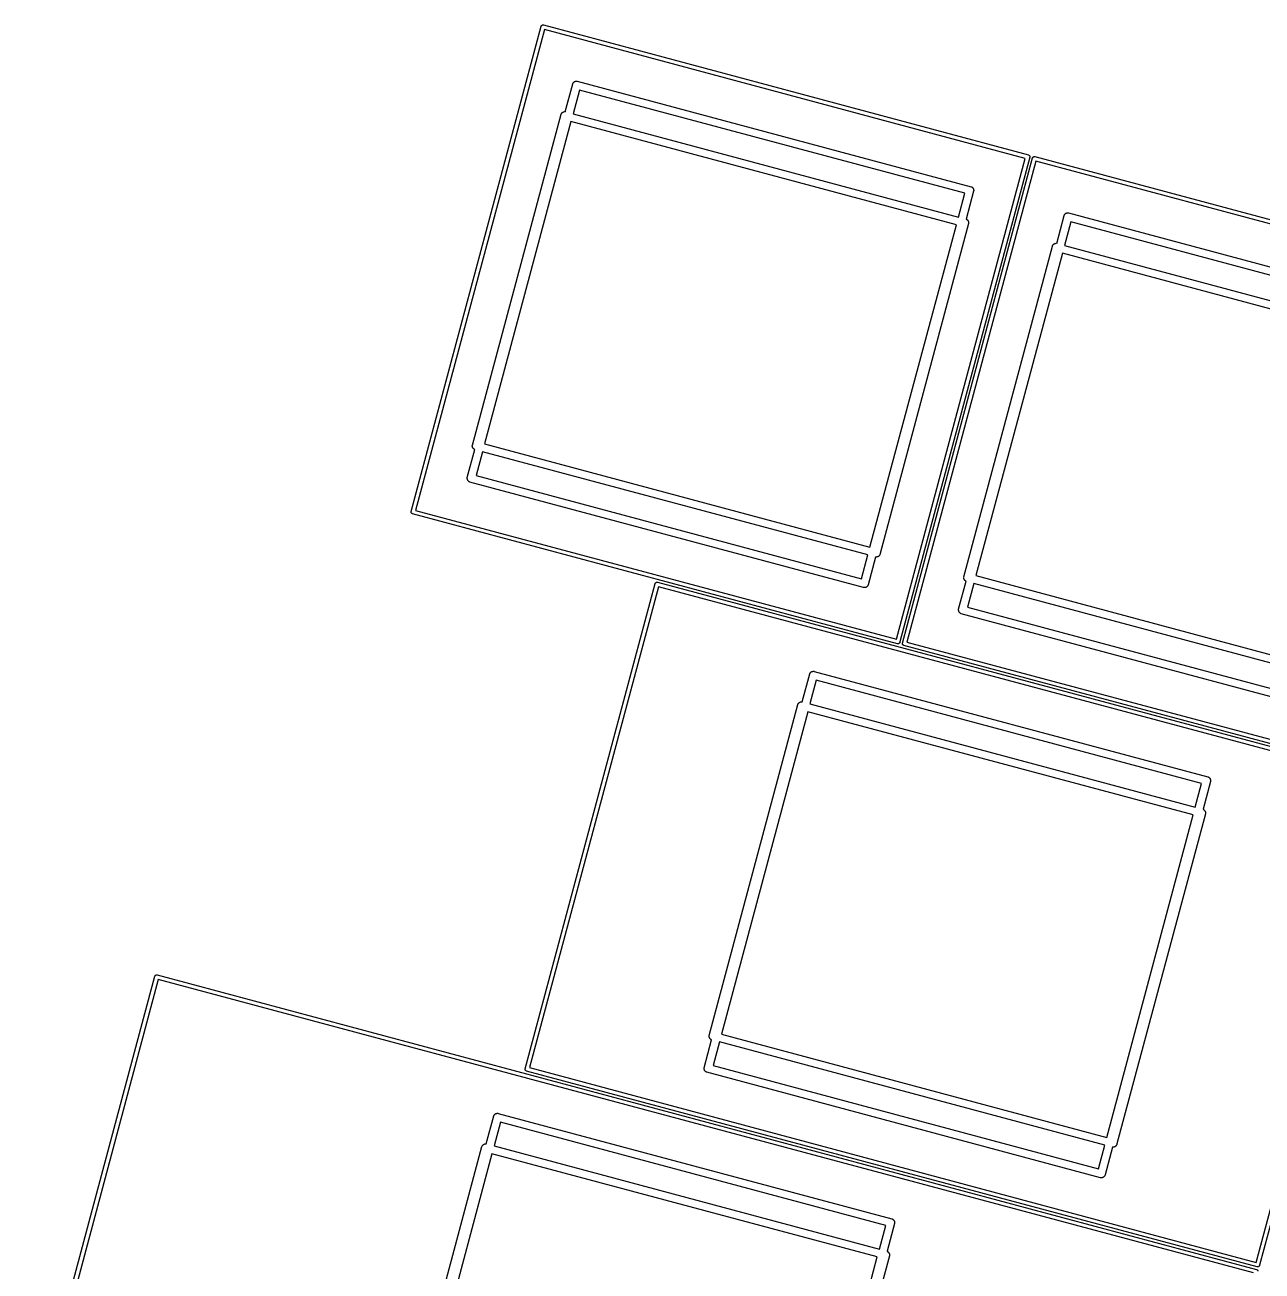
# Model space of a CAD drawing. Extents: x -24 to 329, y -138 to -2.
# Drawn here: x -9.98 to 36.36, y -48.5 to -1.84 of the extents above; entities that cross this region are included whole.
import ezdxf

# ---------------------------------------------------------------- set-up
doc = ezdxf.new("R2010")
doc.units = 0
doc.header["$MEASUREMENT"] = 0
doc.layers.add('BLACK', color=7, linetype='CONTINUOUS')

msp = doc.modelspace()

# ---------------------------------------------------------------- linework, layer by layer
at = {"layer": 'BLACK', "linetype": 'CONTINUOUS'}
for p, q in [((9.3633, -1.8691), (9.3681, -1.8643)), ((9.3681, -1.8643), (9.3719, -1.8587)), ((9.3719, -1.8587), (9.3775, -1.8549)), ((9.3775, -1.8549), (9.3823, -1.8501)), ((9.3823, -1.8501), (9.3884, -1.8472)), ((9.3884, -1.8472), (9.3939, -1.8433)), ((9.3939, -1.8433), (9.4005, -1.8416)), ((9.4005, -1.8416), (9.4066, -1.8387)), ((9.4066, -1.8387), (9.4134, -1.8381)), ((9.4134, -1.8381), (9.4199, -1.8364)), ((9.4199, -1.8364), (9.4266, -1.837)), ((9.4266, -1.837), (9.4334, -1.8364)), ((9.4334, -1.8364), (9.4399, -1.8381)), ((9.4399, -1.8381), (9.4399, -1.8381)), ((9.4399, -1.8381), (27.6083, -6.7063)), ((4.4866, -20.0557), (9.3548, -1.8873)), ((9.4805, -2.0068), (4.6552, -20.0151)), ((9.3548, -1.8873), (9.3565, -1.8807)), ((9.3548, -1.8873), (9.3548, -1.8873)), ((9.3565, -1.8807), (9.3604, -1.8752)), ((9.3604, -1.8752), (9.3633, -1.8691)), ((27.4889, -6.8321), (9.4805, -2.0068)), ((10.262, -5.0858), (10.5424, -4.0396)), ((10.5424, -4.0395), (10.5458, -4.0267)), ((10.5424, -4.0396), (10.5424, -4.0395)), ((10.5458, -4.0267), (10.5535, -4.0158)), ((10.5535, -4.0158), (10.5591, -4.0037)), ((10.5591, -4.0037), (10.5685, -3.9943)), ((10.5685, -3.9943), (10.5762, -3.9834)), ((10.5762, -3.9834), (10.5871, -3.9757)), ((10.5871, -3.9757), (10.5965, -3.9663)), ((10.5965, -3.9663), (10.6086, -3.9606)), ((10.6086, -3.9606), (10.6195, -3.953)), ((10.6195, -3.953), (10.6324, -3.9496)), ((10.6324, -3.9496), (10.6445, -3.9439)), ((10.6445, -3.9439), (10.6577, -3.9428)), ((10.6577, -3.9428), (10.6706, -3.9393)), ((10.6706, -3.9393), (10.6839, -3.9405)), ((10.6839, -3.9405), (10.6971, -3.9393)), ((10.6971, -3.9393), (10.71, -3.9428)), ((10.71, -3.9428), (10.71, -3.9428)), ((10.71, -3.9428), (25.4561, -7.894)), ((10.7899, -4.2748), (10.5518, -5.1634)), ((25.2209, -8.1415), (10.7899, -4.2748)), ((10.1272, -5.139), (10.1348, -5.1281)), ((10.1348, -5.1281), (10.1458, -5.1205)), ((10.1458, -5.1205), (10.1552, -5.1111)), ((10.1552, -5.1111), (10.1673, -5.1054)), ((10.1673, -5.1054), (10.1782, -5.0978)), ((10.1782, -5.0978), (10.191, -5.0943)), ((10.191, -5.0943), (10.2031, -5.0887)), ((10.2031, -5.0887), (10.2164, -5.0876)), ((10.2164, -5.0876), (10.2293, -5.0841)), ((10.2293, -5.0841), (10.2425, -5.0853)), ((10.2425, -5.0853), (10.2558, -5.0841)), ((10.2558, -5.0841), (10.262, -5.0858)), ((6.7814, -17.5735), (10.1011, -5.1843)), ((10.4742, -5.4532), (7.2389, -17.5273)), ((10.1011, -5.1843), (10.1045, -5.1715)), ((10.1011, -5.1843), (10.1011, -5.1843)), ((10.1045, -5.1715), (10.1121, -5.1605)), ((10.1121, -5.1605), (10.1178, -5.1485)), ((10.1178, -5.1485), (10.1272, -5.139)), ((24.9051, -9.3199), (10.4742, -5.4532)), ((10.5518, -5.1634), (24.9828, -9.0302)), ((22.6635, -24.8404), (27.4889, -6.8321)), ((27.6575, -6.7915), (22.7945, -24.9405)), ((22.8874, -24.9862), (27.7556, -6.8178)), ((27.8814, -6.9373), (23.0561, -24.9456)), ((27.6083, -6.7063), (27.6083, -6.7063)), ((27.6083, -6.7063), (27.6149, -6.7081)), ((27.6149, -6.7081), (27.6204, -6.712)), ((27.6204, -6.712), (27.6266, -6.7148)), ((27.6266, -6.7148), (27.6314, -6.7196)), ((27.6314, -6.7196), (27.6369, -6.7235)), ((27.6369, -6.7235), (27.6408, -6.729)), ((27.6408, -6.729), (27.6456, -6.7338)), ((27.6456, -6.7338), (27.6484, -6.74)), ((27.6484, -6.74), (27.6523, -6.7455)), ((27.6523, -6.7455), (27.6541, -6.752)), ((27.6541, -6.752), (27.6569, -6.7582)), ((27.6569, -6.7582), (27.6575, -6.7649)), ((27.6575, -6.7649), (27.6593, -6.7715)), ((27.6593, -6.785), (27.6575, -6.7915)), ((27.6575, -6.7915), (27.6575, -6.7915)), ((27.6593, -6.7715), (27.6587, -6.7782)), ((27.6587, -6.7782), (27.6593, -6.785)), ((27.7556, -6.8178), (27.7574, -6.8113)), ((27.7556, -6.8178), (27.7556, -6.8178)), ((27.7574, -6.8113), (27.7613, -6.8057)), ((27.7613, -6.8057), (27.7641, -6.7996)), ((27.7641, -6.7996), (27.7689, -6.7948)), ((27.7689, -6.7948), (27.7728, -6.7892)), ((27.7728, -6.7892), (27.7784, -6.7854)), ((27.7784, -6.7854), (27.7831, -6.7806)), ((27.7831, -6.7806), (27.7893, -6.7777)), ((27.7893, -6.7777), (27.7948, -6.7738)), ((27.7948, -6.7738), (27.8014, -6.7721)), ((27.8014, -6.7721), (27.8075, -6.7692)), ((27.8075, -6.7692), (27.8142, -6.7686)), ((27.8142, -6.7686), (27.8208, -6.7669)), ((27.8208, -6.7669), (27.8275, -6.7675)), ((27.8275, -6.7675), (27.8343, -6.7669)), ((27.8343, -6.7669), (27.8408, -6.7686)), ((27.8408, -6.7686), (27.8408, -6.7686)), ((27.8408, -6.7686), (46.0092, -11.6368)), ((45.8897, -11.7626), (27.8814, -6.9373)), ((25.4561, -7.894), (25.4561, -7.894)), ((25.4561, -7.894), (25.469, -7.8974)), ((25.469, -7.8974), (25.4799, -7.9051)), ((25.4799, -7.9051), (25.4919, -7.9107)), ((25.4919, -7.9107), (25.5014, -7.9201)), ((25.5014, -7.9201), (25.5123, -7.9277)), ((25.5123, -7.9277), (25.5199, -7.9387)), ((24.9828, -9.0302), (25.2209, -8.1415)), ((25.5529, -8.0616), (25.2725, -9.1078)), ((25.5199, -7.9387), (25.5294, -7.9481)), ((25.5294, -7.9481), (25.535, -7.9602)), ((25.535, -7.9602), (25.5426, -7.9711)), ((25.5426, -7.9711), (25.5461, -7.984)), ((25.5461, -7.984), (25.5517, -7.996)), ((25.5517, -7.996), (25.5529, -8.0093)), ((25.5529, -8.0093), (25.5563, -8.0222)), ((25.5563, -8.0487), (25.5529, -8.0616)), ((25.5529, -8.0616), (25.5529, -8.0616)), ((25.5563, -8.0222), (25.5552, -8.0355)), ((25.5552, -8.0355), (25.5563, -8.0487)), ((21.6699, -21.394), (24.9051, -9.3199)), ((25.3627, -9.2737), (22.0532, -21.6247)), ((25.2725, -9.1078), (25.2788, -9.1095)), ((25.2788, -9.1095), (25.2897, -9.1171)), ((25.2897, -9.1171), (25.3018, -9.1228)), ((25.3018, -9.1228), (25.3112, -9.1322)), ((25.3112, -9.1322), (25.3221, -9.1398)), ((25.3221, -9.1398), (25.3297, -9.1507)), ((25.3297, -9.1507), (25.3392, -9.1602)), ((25.3392, -9.1602), (25.3448, -9.1723)), ((25.3448, -9.1723), (25.3524, -9.1832)), ((25.3524, -9.1832), (25.3559, -9.196)), ((25.3559, -9.196), (25.3615, -9.2081)), ((25.3615, -9.2081), (25.3627, -9.2214)), ((25.3627, -9.2214), (25.3661, -9.2342)), ((25.3661, -9.2608), (25.3627, -9.2737)), ((25.3627, -9.2737), (25.3627, -9.2737)), ((25.3661, -9.2342), (25.365, -9.2475)), ((25.365, -9.2475), (25.3661, -9.2608)), ((28.6629, -10.0163), (28.9433, -8.9701)), ((28.9433, -8.9701), (28.9467, -8.9572)), ((28.9433, -8.9701), (28.9433, -8.9701)), ((28.9467, -8.9572), (28.9544, -8.9463)), ((29.1908, -9.2053), (28.9527, -10.0939)), ((28.9544, -8.9463), (28.96, -8.9342)), ((28.96, -8.9342), (28.9694, -8.9248)), ((28.9694, -8.9248), (28.9771, -8.9139)), ((28.9771, -8.9139), (28.988, -8.9062)), ((28.988, -8.9062), (28.9974, -8.8968)), ((28.9974, -8.8968), (29.0095, -8.8911)), ((29.0095, -8.8911), (29.0204, -8.8835)), ((29.0204, -8.8835), (29.0333, -8.8801)), ((29.0333, -8.8801), (29.0453, -8.8744)), ((29.0453, -8.8744), (29.0586, -8.8733)), ((29.0586, -8.8733), (29.0715, -8.8698)), ((29.0715, -8.8698), (29.0848, -8.871)), ((29.0848, -8.871), (29.098, -8.8698)), ((29.098, -8.8698), (29.1109, -8.8733)), ((29.1109, -8.8733), (29.1109, -8.8733)), ((29.1109, -8.8733), (43.857, -12.8245)), ((43.6218, -13.072), (29.1908, -9.2053)), ((25.1823, -22.504), (28.5019, -10.1148)), ((28.5019, -10.1148), (28.5054, -10.102)), ((28.5019, -10.1148), (28.5019, -10.1148)), ((28.5054, -10.102), (28.513, -10.0911)), ((28.513, -10.0911), (28.5187, -10.079)), ((28.5187, -10.079), (28.5281, -10.0695)), ((28.5281, -10.0695), (28.5357, -10.0586)), ((28.5357, -10.0586), (28.5466, -10.051)), ((28.5466, -10.051), (28.5561, -10.0416)), ((28.5561, -10.0416), (28.5681, -10.0359)), ((28.5681, -10.0359), (28.5791, -10.0283)), ((28.5791, -10.0283), (28.5919, -10.0248)), ((28.5919, -10.0248), (28.604, -10.0192)), ((28.604, -10.0192), (28.6173, -10.018)), ((28.6173, -10.018), (28.6302, -10.0146)), ((28.6302, -10.0146), (28.6434, -10.0158)), ((28.6434, -10.0158), (28.6567, -10.0146)), ((28.6567, -10.0146), (28.6629, -10.0163)), ((28.9527, -10.0939), (43.3836, -13.9607)), ((28.8751, -10.3837), (25.6398, -22.4578)), ((43.306, -14.2504), (28.8751, -10.3837)), ((6.7779, -17.5864), (6.7814, -17.5735)), ((6.7791, -17.5997), (6.7779, -17.5864)), ((6.7779, -17.613), (6.7791, -17.5997)), ((6.7814, -17.6258), (6.7779, -17.613)), ((6.7814, -17.5735), (6.7814, -17.5735)), ((6.7825, -17.6391), (6.7814, -17.6258)), ((6.7882, -17.6512), (6.7825, -17.6391)), ((6.7916, -17.6641), (6.7882, -17.6512)), ((6.7993, -17.675), (6.7916, -17.6641)), ((6.8049, -17.687), (6.7993, -17.675)), ((6.8143, -17.6965), (6.8049, -17.687)), ((6.822, -17.7074), (6.8143, -17.6965)), ((6.8329, -17.715), (6.822, -17.7074)), ((6.8423, -17.7244), (6.8329, -17.715)), ((6.8544, -17.7301), (6.8423, -17.7244)), ((6.8653, -17.7377), (6.8544, -17.7301)), ((7.2389, -17.5273), (21.6699, -21.394)), ((6.5912, -18.7856), (6.8715, -17.7394)), ((6.8715, -17.7394), (6.8653, -17.7377)), ((7.1613, -17.817), (6.9232, -18.7057)), ((21.5922, -21.6838), (7.1613, -17.817)), ((6.5877, -18.7985), (6.5912, -18.7856)), ((6.5889, -18.8118), (6.5877, -18.7985)), ((6.5877, -18.825), (6.5889, -18.8118)), ((6.5912, -18.8379), (6.5877, -18.825)), ((6.5912, -18.7856), (6.5912, -18.7856)), ((6.5923, -18.8512), (6.5912, -18.8379)), ((6.598, -18.8633), (6.5923, -18.8512)), ((6.6014, -18.8761), (6.598, -18.8633)), ((6.6091, -18.887), (6.6014, -18.8761)), ((6.6147, -18.8991), (6.6091, -18.887)), ((6.6241, -18.9085), (6.6147, -18.8991)), ((6.6318, -18.9195), (6.6241, -18.9085)), ((6.6427, -18.9271), (6.6318, -18.9195)), ((6.6521, -18.9365), (6.6427, -18.9271)), ((6.6642, -18.9422), (6.6521, -18.9365)), ((6.6751, -18.9498), (6.6642, -18.9422)), ((6.688, -18.9533), (6.6751, -18.9498)), ((21.434, -22.9044), (6.688, -18.9533)), ((6.688, -18.9533), (6.688, -18.9533)), ((6.9232, -18.7057), (21.3541, -22.5724)), ((4.4848, -20.0623), (4.4866, -20.0557)), ((4.4854, -20.069), (4.4848, -20.0623)), ((4.4866, -20.0557), (4.4866, -20.0557)), ((4.6552, -20.0151), (22.6635, -24.8404)), ((4.4848, -20.0757), (4.4854, -20.069)), ((4.4866, -20.0823), (4.4848, -20.0757)), ((4.4871, -20.089), (4.4866, -20.0823)), ((4.49, -20.0952), (4.4871, -20.089)), ((4.4917, -20.1017), (4.49, -20.0952)), ((4.4956, -20.1072), (4.4917, -20.1017)), ((4.4985, -20.1134), (4.4956, -20.1072)), ((4.5033, -20.1182), (4.4985, -20.1134)), ((4.5072, -20.1237), (4.5033, -20.1182)), ((4.5127, -20.1276), (4.5072, -20.1237)), ((4.5175, -20.1324), (4.5127, -20.1276)), ((4.5236, -20.1352), (4.5175, -20.1324)), ((4.5292, -20.1391), (4.5236, -20.1352)), ((4.5357, -20.1409), (4.5292, -20.1391)), ((22.7041, -25.0091), (4.5357, -20.1409)), ((4.5357, -20.1409), (4.5357, -20.1409)), ((21.3541, -22.5724), (21.5922, -21.6838)), ((21.882, -21.7614), (21.6017, -22.8077)), ((21.8882, -21.7631), (21.882, -21.7614)), ((21.9015, -21.7619), (21.8882, -21.7631)), ((21.9148, -21.7631), (21.9015, -21.7619)), ((21.9277, -21.7597), (21.9148, -21.7631)), ((21.9409, -21.7585), (21.9277, -21.7597)), ((21.953, -21.7529), (21.9409, -21.7585)), ((21.9659, -21.7494), (21.953, -21.7529)), ((21.9768, -21.7418), (21.9659, -21.7494)), ((21.9889, -21.7361), (21.9768, -21.7418)), ((21.9983, -21.7267), (21.9889, -21.7361)), ((22.0092, -21.7191), (21.9983, -21.7267)), ((22.0169, -21.7082), (22.0092, -21.7191)), ((22.0263, -21.6987), (22.0169, -21.7082)), ((22.0319, -21.6867), (22.0263, -21.6987)), ((22.0396, -21.6757), (22.0319, -21.6867)), ((22.0532, -21.6247), (22.0396, -21.6757)), ((8.7565, -40.9218), (13.6247, -22.7534)), ((13.6247, -22.7534), (13.6265, -22.7469)), ((13.6247, -22.7534), (13.6247, -22.7534)), ((13.6265, -22.7469), (13.6303, -22.7414)), ((13.6303, -22.7414), (13.6332, -22.7352)), ((13.6332, -22.7352), (13.638, -22.7304)), ((13.638, -22.7304), (13.6419, -22.7249)), ((13.6419, -22.7249), (13.6474, -22.721)), ((13.6474, -22.721), (13.6522, -22.7162)), ((13.6522, -22.7162), (13.6583, -22.7133)), ((13.6583, -22.7133), (13.6639, -22.7095)), ((13.6639, -22.7095), (13.6704, -22.7077)), ((13.6704, -22.7077), (13.6766, -22.7049)), ((13.6766, -22.7049), (13.6833, -22.7043)), ((13.6833, -22.7043), (13.6898, -22.7025)), ((13.6898, -22.7025), (13.6966, -22.7031)), ((13.6966, -22.7031), (13.7033, -22.7025)), ((13.7033, -22.7025), (13.7099, -22.7043)), ((13.7099, -22.7043), (13.7099, -22.7043)), ((13.7099, -22.7043), (41.0787, -30.0377)), ((21.5679, -22.8639), (21.557, -22.8715)), ((21.5755, -22.8529), (21.5679, -22.8639)), ((21.5849, -22.8435), (21.5755, -22.8529)), ((21.5906, -22.8314), (21.5849, -22.8435)), ((21.5982, -22.8205), (21.5906, -22.8314)), ((21.6017, -22.8077), (21.5982, -22.8205)), ((24.9921, -23.7161), (25.2724, -22.6699)), ((25.1788, -22.5169), (25.1823, -22.504)), ((25.18, -22.5302), (25.1788, -22.5169)), ((25.1788, -22.5435), (25.18, -22.5302)), ((25.1823, -22.5563), (25.1788, -22.5435)), ((25.1823, -22.504), (25.1823, -22.504)), ((25.1834, -22.5696), (25.1823, -22.5563)), ((25.1891, -22.5817), (25.1834, -22.5696)), ((25.1925, -22.5946), (25.1891, -22.5817)), ((25.2001, -22.6055), (25.1925, -22.5946)), ((25.2058, -22.6175), (25.2001, -22.6055)), ((25.2152, -22.627), (25.2058, -22.6175)), ((25.2228, -22.6379), (25.2152, -22.627)), ((25.2338, -22.6455), (25.2228, -22.6379)), ((25.2432, -22.655), (25.2338, -22.6455)), ((25.2553, -22.6606), (25.2432, -22.655)), ((25.2662, -22.6682), (25.2553, -22.6606)), ((25.2724, -22.6699), (25.2662, -22.6682)), ((25.5622, -22.7475), (25.3241, -23.6362)), ((39.9931, -26.6143), (25.5622, -22.7475)), ((25.6398, -22.4578), (40.0708, -26.3245)), ((13.7505, -22.8729), (8.9251, -40.8813)), ((40.9592, -30.1635), (13.7505, -22.8729)), ((21.4469, -22.9079), (21.434, -22.9044)), ((21.434, -22.9044), (21.434, -22.9044)), ((21.4602, -22.9067), (21.4469, -22.9079)), ((21.4735, -22.9079), (21.4602, -22.9067)), ((21.4863, -22.9044), (21.4735, -22.9079)), ((21.4996, -22.9033), (21.4863, -22.9044)), ((21.5117, -22.8976), (21.4996, -22.9033)), ((21.5246, -22.8942), (21.5117, -22.8976)), ((21.5355, -22.8866), (21.5246, -22.8942)), ((21.5475, -22.8809), (21.5355, -22.8866)), ((21.557, -22.8715), (21.5475, -22.8809)), ((24.9886, -23.729), (24.9921, -23.7161)), ((24.9898, -23.7423), (24.9886, -23.729)), ((24.9886, -23.7555), (24.9898, -23.7423)), ((24.9921, -23.7684), (24.9886, -23.7555)), ((24.9921, -23.7161), (24.9921, -23.7161)), ((24.9932, -23.7817), (24.9921, -23.7684)), ((24.9989, -23.7938), (24.9932, -23.7817)), ((25.0023, -23.8066), (24.9989, -23.7938)), ((25.3241, -23.6362), (39.755, -27.503)), ((25.01, -23.8175), (25.0023, -23.8066)), ((25.0156, -23.8296), (25.01, -23.8175)), ((25.025, -23.839), (25.0156, -23.8296)), ((25.0327, -23.85), (25.025, -23.839)), ((25.0436, -23.8576), (25.0327, -23.85)), ((25.053, -23.867), (25.0436, -23.8576)), ((25.0651, -23.8727), (25.053, -23.867)), ((25.076, -23.8803), (25.0651, -23.8727)), ((25.0889, -23.8838), (25.076, -23.8803)), ((39.8349, -27.8349), (25.0889, -23.8838)), ((25.0889, -23.8838), (25.0889, -23.8838)), ((22.7107, -25.0108), (22.7041, -25.0091)), ((22.7041, -25.0091), (22.7041, -25.0091)), ((22.7174, -25.0102), (22.7107, -25.0108)), ((22.7242, -25.0108), (22.7174, -25.0102)), ((22.7307, -25.0091), (22.7242, -25.0108)), ((22.7374, -25.0085), (22.7307, -25.0091)), ((22.7436, -25.0056), (22.7374, -25.0085)), ((22.7501, -25.0039), (22.7436, -25.0056)), ((22.7557, -25), (22.7501, -25.0039)), ((22.7618, -24.9971), (22.7557, -25)), ((22.7666, -24.9923), (22.7618, -24.9971)), ((22.7721, -24.9885), (22.7666, -24.9923)), ((22.776, -24.9829), (22.7721, -24.9885)), ((22.7808, -24.9781), (22.776, -24.9829)), ((22.7837, -24.972), (22.7808, -24.9781)), ((22.7875, -24.9665), (22.7837, -24.972)), ((22.7945, -24.9405), (22.7875, -24.9665)), ((22.8857, -24.9928), (22.8874, -24.9862)), ((22.8863, -24.9995), (22.8857, -24.9928)), ((22.8857, -25.0062), (22.8863, -24.9995)), ((22.8874, -25.0128), (22.8857, -25.0062)), ((22.8874, -24.9862), (22.8874, -24.9862)), ((22.888, -25.0195), (22.8874, -25.0128)), ((22.8909, -25.0257), (22.888, -25.0195)), ((22.8926, -25.0322), (22.8909, -25.0257)), ((22.8965, -25.0377), (22.8926, -25.0322)), ((22.8994, -25.0439), (22.8965, -25.0377)), ((22.9042, -25.0487), (22.8994, -25.0439)), ((22.9081, -25.0542), (22.9042, -25.0487)), ((22.9136, -25.0581), (22.9081, -25.0542)), ((22.9184, -25.0629), (22.9136, -25.0581)), ((22.9245, -25.0657), (22.9184, -25.0629)), ((22.9301, -25.0696), (22.9245, -25.0657)), ((22.9366, -25.0714), (22.9301, -25.0696)), ((41.105, -29.9396), (22.9366, -25.0714)), ((22.9366, -25.0714), (22.9366, -25.0714)), ((23.0561, -24.9456), (41.0644, -29.7709)), ((19.4125, -26.1383), (19.416, -26.1254)), ((19.416, -26.1254), (19.4236, -26.1145)), ((19.4236, -26.1145), (19.4293, -26.1024)), ((19.4293, -26.1024), (19.4387, -26.093)), ((19.4387, -26.093), (19.4463, -26.0821)), ((19.4463, -26.0821), (19.4573, -26.0745)), ((19.4573, -26.0745), (19.4667, -26.065)), ((19.4667, -26.065), (19.4788, -26.0594)), ((19.4788, -26.0594), (19.4897, -26.0518)), ((19.4897, -26.0518), (19.5025, -26.0483)), ((19.5025, -26.0483), (19.5146, -26.0427)), ((19.5146, -26.0427), (19.5279, -26.0415)), ((19.5279, -26.0415), (19.5408, -26.0381)), ((19.5408, -26.0381), (19.554, -26.0392)), ((19.554, -26.0392), (19.5673, -26.0381)), ((19.5673, -26.0381), (19.5802, -26.0415)), ((19.5802, -26.0415), (19.5802, -26.0415)), ((19.5802, -26.0415), (34.3262, -29.9927)), ((19.1322, -27.1845), (19.4125, -26.1383)), ((19.4125, -26.1383), (19.4125, -26.1383)), ((19.6601, -26.3735), (19.422, -27.2622)), ((34.091, -30.2403), (19.6601, -26.3735)), ((15.6515, -39.6723), (18.9712, -27.2831)), ((18.9712, -27.2831), (18.9747, -27.2702)), ((18.9712, -27.2831), (18.9712, -27.2831)), ((18.9747, -27.2702), (18.9823, -27.2593)), ((18.9823, -27.2593), (18.9879, -27.2472)), ((18.9879, -27.2472), (18.9974, -27.2378)), ((18.9974, -27.2378), (19.005, -27.2269)), ((19.005, -27.2269), (19.0159, -27.2192)), ((19.0159, -27.2192), (19.0253, -27.2098)), ((19.0253, -27.2098), (19.0374, -27.2042)), ((19.0374, -27.2042), (19.0483, -27.1966)), ((19.0483, -27.1966), (19.0612, -27.1931)), ((19.0612, -27.1931), (19.0733, -27.1875)), ((19.0733, -27.1875), (19.0866, -27.1863)), ((19.0866, -27.1863), (19.0994, -27.1829)), ((19.0994, -27.1829), (19.1127, -27.184)), ((19.1127, -27.184), (19.126, -27.1829)), ((19.126, -27.1829), (19.1322, -27.1845)), ((19.422, -27.2622), (33.8529, -31.1289)), ((19.3443, -27.552), (16.1091, -39.626)), ((33.7753, -31.4187), (19.3443, -27.552)), ((33.8529, -31.1289), (34.091, -30.2403)), ((34.423, -30.1604), (34.1427, -31.2066)), ((34.3262, -29.9927), (34.3263, -29.9927)), ((34.3263, -29.9927), (34.3391, -29.9962)), ((34.3391, -29.9962), (34.35, -30.0038)), ((34.35, -30.0038), (34.3621, -30.0094)), ((34.3621, -30.0094), (34.3715, -30.0189)), ((34.3715, -30.0189), (34.3824, -30.0265)), ((34.3824, -30.0265), (34.3901, -30.0374)), ((34.3901, -30.0374), (34.3995, -30.0468)), ((34.3995, -30.0468), (34.4051, -30.0589)), ((34.4051, -30.0589), (34.4128, -30.0698)), ((34.4128, -30.0698), (34.4162, -30.0827)), ((34.4162, -30.0827), (34.4219, -30.0948)), ((34.4219, -30.0948), (34.423, -30.1081)), ((34.423, -30.1081), (34.4265, -30.1209)), ((34.4265, -30.1475), (34.423, -30.1604)), ((34.423, -30.1604), (34.423, -30.1604)), ((34.4265, -30.1209), (34.4253, -30.1342)), ((34.4253, -30.1342), (34.4265, -30.1475)), ((36.1339, -48.1718), (40.9592, -30.1635)), ((41.1279, -30.1229), (36.2632, -48.2781)), ((34.1427, -31.2066), (34.1489, -31.2082)), ((34.1489, -31.2082), (34.1598, -31.2159)), ((34.1598, -31.2159), (34.1719, -31.2215)), ((34.1719, -31.2215), (34.1814, -31.2309)), ((34.1814, -31.2309), (34.1923, -31.2386)), ((34.1923, -31.2386), (34.1999, -31.2495)), ((34.1999, -31.2495), (34.2093, -31.2589)), ((34.2093, -31.2589), (34.215, -31.271)), ((30.54, -43.4928), (33.7753, -31.4187)), ((34.2328, -31.3724), (30.9191, -43.7394)), ((34.215, -31.271), (34.2226, -31.2819)), ((34.2226, -31.2819), (34.226, -31.2948)), ((34.226, -31.2948), (34.2317, -31.3069)), ((34.2317, -31.3069), (34.2328, -31.3201)), ((34.2328, -31.3201), (34.2363, -31.333)), ((34.2363, -31.3596), (34.2328, -31.3724)), ((34.2328, -31.3724), (34.2328, -31.3724)), ((34.2363, -31.333), (34.2351, -31.3463)), ((34.2351, -31.3463), (34.2363, -31.3596)), ((-9.9759, -55.6245), (-5.1077, -37.4561)), ((-4.9819, -37.5756), (-9.8072, -55.5839)), ((-5.1077, -37.4561), (-5.1059, -37.4496)), ((-5.1077, -37.4561), (-5.1077, -37.4561)), ((-5.1059, -37.4496), (-5.1021, -37.444)), ((-5.1021, -37.444), (-5.0992, -37.4379)), ((-5.0992, -37.4379), (-5.0944, -37.4331)), ((-5.0944, -37.4331), (-5.0905, -37.4276)), ((-5.0905, -37.4276), (-5.085, -37.4237)), ((-5.085, -37.4237), (-5.0802, -37.4189)), ((-5.0802, -37.4189), (-5.0741, -37.416)), ((-5.0741, -37.416), (-5.0685, -37.4121)), ((-5.0685, -37.4121), (-5.062, -37.4104)), ((-5.062, -37.4104), (-5.0558, -37.4075)), ((-5.0558, -37.4075), (-5.0491, -37.4069)), ((-5.0491, -37.4069), (-5.0426, -37.4052)), ((-5.0426, -37.4052), (-5.0358, -37.4058)), ((-5.0358, -37.4058), (-5.0291, -37.4052)), ((-5.0291, -37.4052), (-5.0225, -37.4069)), ((-5.0225, -37.4069), (-5.0225, -37.4069)), ((-5.0225, -37.4069), (36.1494, -48.4389)), ((36.03, -48.5647), (-4.9819, -37.5756)), ((16.1091, -39.626), (30.54, -43.4928)), ((15.4614, -40.8844), (15.7417, -39.8382)), ((15.6481, -39.6852), (15.6515, -39.6723)), ((15.6493, -39.6985), (15.6481, -39.6852)), ((15.6481, -39.7117), (15.6493, -39.6985)), ((15.6515, -39.7246), (15.6481, -39.7117)), ((15.6515, -39.6723), (15.6515, -39.6723)), ((15.6527, -39.7379), (15.6515, -39.7246)), ((15.6583, -39.7499), (15.6527, -39.7379)), ((15.6618, -39.7628), (15.6583, -39.7499)), ((15.6694, -39.7737), (15.6618, -39.7628)), ((15.6751, -39.7858), (15.6694, -39.7737)), ((15.6845, -39.7952), (15.6751, -39.7858)), ((15.6921, -39.8061), (15.6845, -39.7952)), ((15.703, -39.8138), (15.6921, -39.8061)), ((15.7125, -39.8232), (15.703, -39.8138)), ((15.7245, -39.8288), (15.7125, -39.8232)), ((15.7355, -39.8365), (15.7245, -39.8288)), ((15.7417, -39.8382), (15.7355, -39.8365)), ((16.0315, -39.9158), (15.7933, -40.8045)), ((30.4624, -43.7826), (16.0315, -39.9158)), ((8.7547, -40.9284), (8.7565, -40.9219)), ((8.7553, -40.9351), (8.7547, -40.9284)), ((8.7547, -40.9419), (8.7553, -40.9351)), ((8.7565, -40.9484), (8.7547, -40.9419)), ((8.7565, -40.9219), (8.7565, -40.9218)), ((8.7571, -40.9552), (8.7565, -40.9484)), ((8.7599, -40.9613), (8.7571, -40.9552)), ((8.7617, -40.9678), (8.7599, -40.9613)), ((8.7656, -40.9734), (8.7617, -40.9678)), ((8.7684, -40.9795), (8.7656, -40.9734)), ((8.7732, -40.9843), (8.7684, -40.9795)), ((8.7771, -40.9898), (8.7732, -40.9843)), ((8.7827, -40.9937), (8.7771, -40.9898)), ((8.7874, -40.9985), (8.7827, -40.9937)), ((8.7936, -41.0014), (8.7874, -40.9985)), ((8.7991, -41.0053), (8.7936, -41.0014)), ((8.8057, -41.007), (8.7991, -41.0053)), ((36.1745, -48.3405), (8.8057, -41.007)), ((8.8057, -41.007), (8.8057, -41.007)), ((8.9251, -40.8813), (36.1339, -48.1718)), ((15.4579, -40.8972), (15.4614, -40.8844)), ((15.4591, -40.9105), (15.4579, -40.8972)), ((15.4579, -40.9238), (15.4591, -40.9105)), ((15.4614, -40.9367), (15.4579, -40.9238)), ((15.4614, -40.8844), (15.4614, -40.8844)), ((15.4625, -40.9499), (15.4614, -40.9367)), ((15.4681, -40.962), (15.4625, -40.9499)), ((15.4716, -40.9749), (15.4681, -40.962)), ((15.4792, -40.9858), (15.4716, -40.9749)), ((15.4849, -40.9979), (15.4792, -40.9858)), ((15.4943, -41.0073), (15.4849, -40.9979)), ((15.5019, -41.0182), (15.4943, -41.0073)), ((15.5129, -41.0259), (15.5019, -41.0182)), ((15.5223, -41.0353), (15.5129, -41.0259)), ((15.5343, -41.0409), (15.5223, -41.0353)), ((15.5453, -41.0486), (15.5343, -41.0409)), ((15.5581, -41.052), (15.5453, -41.0486)), ((30.3042, -45.0032), (15.5581, -41.052)), ((15.5581, -41.052), (15.5581, -41.052)), ((15.7933, -40.8045), (30.2243, -44.6712)), ((7.3014, -43.7365), (7.5817, -42.6903)), ((7.5817, -42.6903), (7.5852, -42.6774)), ((7.5817, -42.6903), (7.5817, -42.6903)), ((7.5852, -42.6774), (7.5928, -42.6665)), ((7.8293, -42.9255), (7.5911, -43.8141)), ((7.5928, -42.6665), (7.5984, -42.6544)), ((7.5984, -42.6544), (7.6079, -42.645)), ((7.6079, -42.645), (7.6155, -42.6341)), ((7.6155, -42.6341), (7.6264, -42.6264)), ((7.6264, -42.6264), (7.6358, -42.617)), ((7.6358, -42.617), (7.6479, -42.6114)), ((7.6479, -42.6114), (7.6588, -42.6037)), ((7.6588, -42.6037), (7.6717, -42.6003)), ((7.6717, -42.6003), (7.6838, -42.5946)), ((7.6838, -42.5946), (7.6971, -42.5935)), ((7.6971, -42.5935), (7.7099, -42.59)), ((7.7099, -42.59), (7.7232, -42.5912)), ((7.7232, -42.5912), (7.7365, -42.59)), ((7.7365, -42.59), (7.7493, -42.5935)), ((7.7493, -42.5935), (7.7493, -42.5935)), ((7.7493, -42.5935), (22.4954, -46.5447)), ((22.2602, -46.7922), (7.8293, -42.9255)), ((3.8207, -56.2242), (7.1404, -43.8351)), ((7.1404, -43.835), (7.1438, -43.8222)), ((7.1404, -43.8351), (7.1404, -43.835)), ((7.1438, -43.8222), (7.1515, -43.8113)), ((7.1515, -43.8113), (7.1571, -43.7992)), ((7.1571, -43.7992), (7.1665, -43.7898)), ((7.1665, -43.7898), (7.1742, -43.7788)), ((7.1742, -43.7788), (7.1851, -43.7712)), ((7.1851, -43.7712), (7.1945, -43.7618)), ((7.1945, -43.7618), (7.2066, -43.7561)), ((7.2066, -43.7561), (7.2175, -43.7485)), ((7.2175, -43.7485), (7.2304, -43.7451)), ((7.2304, -43.7451), (7.2424, -43.7394)), ((7.2424, -43.7394), (7.2557, -43.7383)), ((7.2557, -43.7383), (7.2686, -43.7348)), ((7.2686, -43.7348), (7.2819, -43.736)), ((7.2819, -43.736), (7.2951, -43.7348)), ((7.2951, -43.7348), (7.3014, -43.7365)), ((7.5911, -43.8141), (22.0221, -47.6809)), ((30.2243, -44.6712), (30.4624, -43.7826)), ((30.7522, -43.8602), (30.4747, -44.8958)), ((30.7584, -43.8619), (30.7522, -43.8602)), ((30.7717, -43.8607), (30.7584, -43.8619)), ((30.7849, -43.8619), (30.7717, -43.8607)), ((30.7978, -43.8584), (30.7849, -43.8619)), ((30.8111, -43.8573), (30.7978, -43.8584)), ((30.8232, -43.8516), (30.8111, -43.8573)), ((30.836, -43.8482), (30.8232, -43.8516)), ((30.847, -43.8405), (30.836, -43.8482)), ((30.859, -43.8349), (30.847, -43.8405)), ((30.8685, -43.8255), (30.859, -43.8349)), ((30.8794, -43.8178), (30.8685, -43.8255)), ((30.887, -43.8069), (30.8794, -43.8178)), ((30.8964, -43.7975), (30.887, -43.8069)), ((30.9021, -43.7854), (30.8964, -43.7975)), ((30.9097, -43.7745), (30.9021, -43.7854)), ((30.9191, -43.7394), (30.9097, -43.7745)), ((7.5135, -44.1039), (4.2783, -56.178)), ((21.9444, -47.9707), (7.5135, -44.1039)), ((30.3171, -45.0067), (30.3042, -45.0032)), ((30.3042, -45.0032), (30.3042, -45.0032)), ((30.3304, -45.0055), (30.3171, -45.0067)), ((30.3436, -45.0067), (30.3304, -45.0055)), ((30.3565, -45.0032), (30.3436, -45.0067)), ((30.3698, -45.002), (30.3565, -45.0032)), ((30.3818, -44.9964), (30.3698, -45.002)), ((30.3947, -44.993), (30.3818, -44.9964)), ((30.4056, -44.9853), (30.3947, -44.993)), ((30.4177, -44.9797), (30.4056, -44.9853)), ((30.4271, -44.9703), (30.4177, -44.9797)), ((30.438, -44.9626), (30.4271, -44.9703)), ((30.4457, -44.9517), (30.438, -44.9626)), ((30.4551, -44.9423), (30.4457, -44.9517)), ((30.4607, -44.9302), (30.4551, -44.9423)), ((30.4684, -44.9193), (30.4607, -44.9302)), ((30.4747, -44.8958), (30.4684, -44.9193)), ((22.4954, -46.5447), (22.4954, -46.5447)), ((22.4954, -46.5447), (22.5083, -46.5481)), ((22.5083, -46.5481), (22.5192, -46.5558)), ((22.5192, -46.5558), (22.5313, -46.5614)), ((22.5313, -46.5614), (22.5407, -46.5708)), ((22.5407, -46.5708), (22.5516, -46.5785)), ((22.5516, -46.5785), (22.5593, -46.5894)), ((22.5593, -46.5894), (22.5687, -46.5988)), ((22.5687, -46.5988), (22.5743, -46.6109)), ((22.5743, -46.6109), (22.582, -46.6218)), ((22.582, -46.6218), (22.5854, -46.6347)), ((22.5854, -46.6347), (22.591, -46.6467)), ((22.591, -46.6467), (22.5922, -46.66)), ((22.5922, -46.66), (22.5956, -46.6729)), ((22.0221, -47.6809), (22.2602, -46.7922)), ((22.5922, -46.7123), (22.3119, -47.7585)), ((22.5956, -46.6994), (22.5922, -46.7123)), ((22.5922, -46.7123), (22.5922, -46.7123)), ((22.5956, -46.6729), (22.5945, -46.6862)), ((22.5945, -46.6862), (22.5956, -46.6994)), ((18.7092, -60.0447), (21.9444, -47.9707)), ((22.402, -47.9244), (19.0926, -60.2754)), ((22.3119, -47.7585), (22.3181, -47.7602)), ((22.3181, -47.7602), (22.329, -47.7678)), ((22.329, -47.7678), (22.3411, -47.7735)), ((22.3411, -47.7735), (22.3505, -47.7829)), ((22.3505, -47.7829), (22.3614, -47.7905)), ((22.3614, -47.7905), (22.3691, -47.8014)), ((22.3691, -47.8014), (22.3785, -47.8109)), ((22.3785, -47.8109), (22.3841, -47.823)), ((22.3841, -47.823), (22.3918, -47.8339)), ((22.3918, -47.8339), (22.3952, -47.8467)), ((22.3952, -47.8467), (22.4008, -47.8588)), ((22.4008, -47.8588), (22.402, -47.8721)), ((22.402, -47.8721), (22.4055, -47.885)), ((22.4055, -47.9115), (22.402, -47.9244)), ((22.402, -47.9244), (22.402, -47.9244)), ((22.4055, -47.885), (22.4043, -47.8982)), ((22.4043, -47.8982), (22.4055, -47.9115)), ((36.1494, -48.4389), (36.1495, -48.4389)), ((36.1495, -48.4389), (36.156, -48.4407)), ((36.156, -48.4407), (36.1615, -48.4446)), ((36.1615, -48.4446), (36.1677, -48.4474)), ((36.1677, -48.4474), (36.1725, -48.4522)), ((36.1725, -48.4522), (36.178, -48.4561)), ((36.1811, -48.3422), (36.1745, -48.3405)), ((36.1745, -48.3405), (36.1745, -48.3405)), ((36.178, -48.4561), (36.1819, -48.4616)), ((36.1878, -48.3416), (36.1811, -48.3422)), ((36.1819, -48.4616), (36.1867, -48.4664)), ((36.1867, -48.4664), (36.1895, -48.4726)), ((36.1945, -48.3422), (36.1878, -48.3416)), ((36.1895, -48.4726), (36.1934, -48.4781)), ((36.1934, -48.4781), (36.1952, -48.4847)), ((36.2011, -48.3405), (36.1945, -48.3422)), ((36.1952, -48.4847), (36.198, -48.4908)), ((36.198, -48.4908), (36.1986, -48.4975)), ((36.1986, -48.4975), (36.2004, -48.5041)), ((36.2078, -48.3399), (36.2011, -48.3405)), ((36.214, -48.337), (36.2078, -48.3399)), ((36.2205, -48.3353), (36.214, -48.337)), ((36.2261, -48.3314), (36.2205, -48.3353)), ((36.2322, -48.3285), (36.2261, -48.3314)), ((36.237, -48.3237), (36.2322, -48.3285)), ((36.2425, -48.3199), (36.237, -48.3237)), ((36.2464, -48.3143), (36.2425, -48.3199)), ((36.2512, -48.3095), (36.2464, -48.3143)), ((36.254, -48.3034), (36.2512, -48.3095)), ((36.2579, -48.2978), (36.254, -48.3034)), ((36.2632, -48.2781), (36.2579, -48.2978))]:
    msp.add_line(p, q, dxfattribs=at)

doc.saveas('drawing.dxf')
